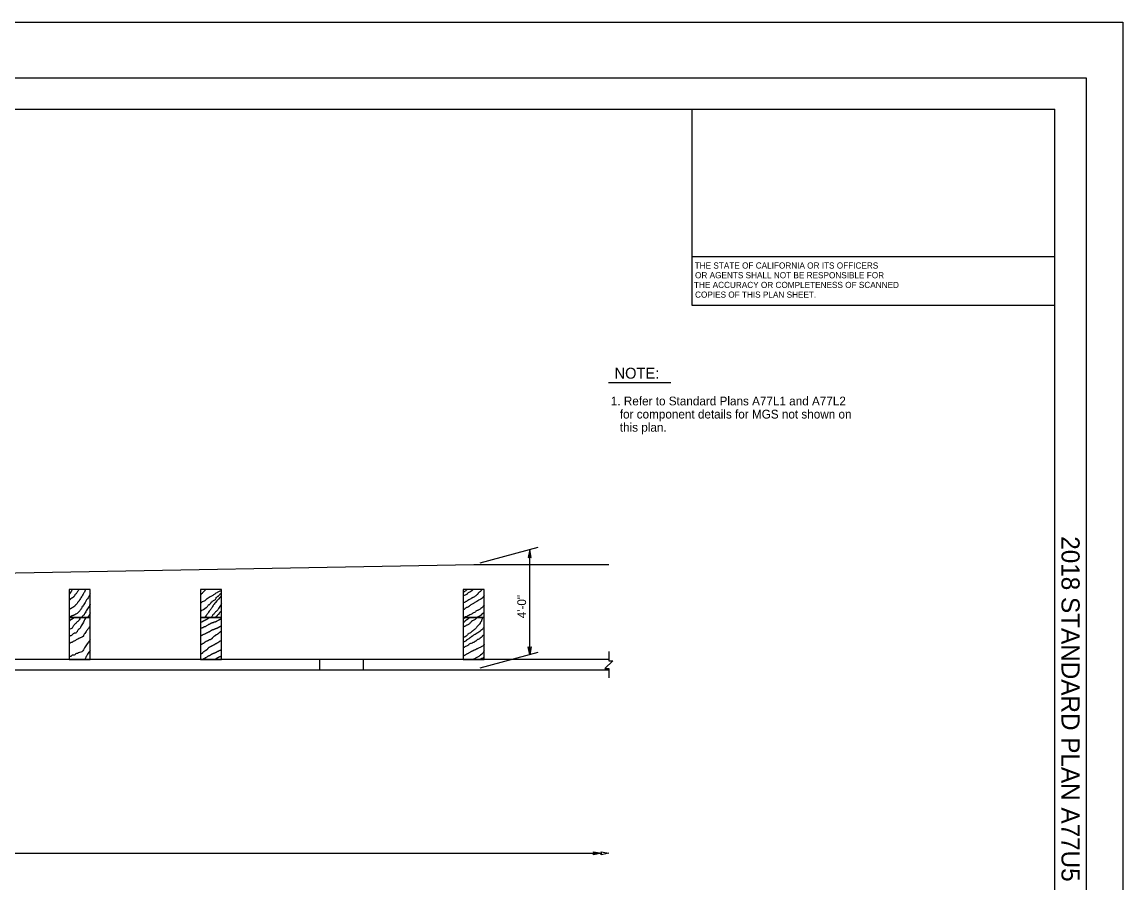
# Model space of a CAD drawing. Extents: x -894 to 866, y -476 to 714.
# Drawn here: x -14 to 866, y 26 to 714 of the extents above; entities that cross this region are included whole.
import ezdxf

# ---------------------------------------------------------------- set-up
doc = ezdxf.new("R2010")
doc.units = 0
for name, color, linetype in [('1 Control', 7, 'Continuous'), ('10 Sheet Format', 7, 'Continuous'), ('56 Stage 3 Anno', 7, 'Continuous'), ('57 Undefined', 7, 'Continuous')]:
    doc.layers.add(name, color=color, linetype=linetype)

msp = doc.modelspace()

# ---------------------------------------------------------------- linework, layer by layer
at = {"layer": '1 Control'}
for p, q in [((-597.98, 263.33), (347.01, 280.13)), ((347.01, 280.13), (455.03, 280.13)), ((455.03, 204.35), (-615.66, 204.35)), ((224.05, 196.13), (224.05, 204.35)), ((258.85, 196.13), (258.85, 204.35)), ((-615.66, 196.13), (455.03, 196.13))]:
    msp.add_line(p, q, dxfattribs=at)
for points in [[(23.61, 237.95), (40.41, 237.95), (40.41, 260.35), (23.61, 260.35)], [(128.61, 237.95), (145.41, 237.95), (145.41, 260.35), (128.61, 260.35)], [(338.61, 237.95), (355.41, 237.95), (355.41, 260.35), (338.61, 260.35)], [(23.61, 204.35), (40.41, 204.35), (40.41, 237.95), (23.61, 237.95)], [(128.61, 204.35), (145.41, 204.35), (145.41, 237.95), (128.61, 237.95)], [(338.61, 204.35), (355.41, 204.35), (355.41, 237.95), (338.61, 237.95)]]:
    msp.add_lwpolyline(points, close=True, dxfattribs=at)
msp.add_lwpolyline([(455.03, 210.75), (455.03, 203.34), (458.13, 203.34), (451.93, 197.14), (455.03, 197.14), (455.03, 189.73)], dxfattribs=at)
for points in [[(36.73, 260.35), (35.41, 257.61), (34.8, 256.57), (33.98, 255.03), (33.05, 253.61), (32.5, 252.73), (32.17, 252.13), (31.85, 251.69), (31.57, 251.25), (31.24, 250.87), (30.75, 250.37), (30.42, 249.83), (29.98, 249.22), (29.38, 248.68), (29, 248.07), (28.56, 247.69), (28.23, 247.31), (27.96, 246.87), (27.46, 246.54), (26.91, 246.21), (26.2, 245.83), (25.6, 245.39), (25.16, 245.11), (24.78, 244.95), (24.17, 244.68), (23.63, 244.35), (23.61, 244.34)], [(31.33, 260.35), (30.09, 258.04), (29.6, 257.39), (28.67, 256.46), (27.85, 255.31), (27.41, 254.65), (27.24, 254.32), (26.97, 254.1), (26.48, 253.94), (25.98, 253.55), (25.54, 253.28), (25.16, 253), (24.89, 252.84), (24.67, 252.62), (24.45, 252.4), (24.12, 252.07), (23.68, 251.63), (23.61, 251.54)], [(26.21, 260.35), (26.2, 260.35), (25.76, 259.47), (25.44, 259.03), (25.22, 258.65), (24.94, 258.21), (24.67, 257.66), (24.34, 257.28), (24.23, 256.95), (24.12, 256.73), (23.79, 256.51), (23.61, 256.38)], [(40.41, 256.8), (38.2, 252.78), (37.49, 251.91), (37.05, 251.03), (36.39, 249.83), (35.46, 248.4), (34.48, 247.09), (33.87, 246.05), (33.38, 245.06), (33, 244.51), (32.67, 244.02), (32.17, 243.36), (31.52, 242.7), (31.08, 242.05), (30.59, 241.61), (29.98, 241.11), (29.05, 240.62), (28.45, 240.29), (28.07, 240.07), (27.85, 239.91), (27.13, 239.63), (26.2, 239.31), (25.49, 238.98), (24.94, 238.76), (24.56, 238.48), (23.79, 238.1), (23.61, 237.99)], [(132.96, 260.35), (130.75, 258.14), (128.91, 256.3), (128.61, 256)], [(145.41, 258.93), (145.22, 258.93), (144.43, 258.93), (143.65, 258.67), (142.59, 258.14), (141.54, 257.62), (139.44, 256.3), (137.33, 254.99), (135.49, 253.93), (133.91, 252.88), (132.86, 252.09), (132.33, 251.57), (131.54, 251.04), (129.96, 250.51), (128.91, 249.46), (128.61, 249.16)], [(128.61, 243.08), (133.12, 245.78), (134.17, 246.83), (134.7, 247.62), (135.49, 248.41), (136.02, 248.41), (136.28, 248.93), (136.81, 249.46), (136.81, 249.72), (137.86, 250.78), (138.38, 251.3), (138.65, 251.3), (139.44, 251.83), (140.49, 252.35), (141.01, 253.41), (141.54, 254.2), (142.07, 254.46), (142.59, 254.99), (142.86, 254.99), (143.38, 255.51), (143.91, 256.04), (144.17, 256.3), (144.43, 256.56), (144.43, 256.83), (145.41, 257.07)], [(145.41, 255.22), (140.49, 249.99), (139.44, 248.67), (137.86, 246.04), (136.28, 243.67), (134.96, 242.09), (134.44, 241.04), (133.91, 240.52), (133.65, 240.25), (133.12, 239.46), (132.07, 238.15), (131.87, 237.95)], [(353.6, 260.35), (353.41, 260.11), (352.97, 259.46), (352.31, 258.8), (351.66, 258.26), (351.22, 257.82), (350.68, 257.38), (350.35, 256.73), (349.91, 256.29), (349.26, 255.64), (348.16, 254.87), (346.96, 254.22), (346.2, 253.78), (345.65, 253.56), (345.32, 253.34), (344.78, 252.91), (343.69, 252.36), (342.37, 251.49), (341.17, 250.83), (340.41, 250.39), (339.75, 249.96), (338.77, 249.63), (338.61, 249.55)], [(346.59, 260.35), (344.01, 258.26), (342.48, 257.6), (341.83, 256.73), (341.39, 256.29), (340.08, 255.75), (338.61, 255.06)], [(341.45, 260.35), (341.39, 260.22), (341.06, 259.46), (340.19, 258.91), (339.32, 258.26), (338.61, 257.91)], [(355.41, 255.48), (352.75, 252.58), (351.55, 252.03), (350.24, 251.27), (348.93, 250.39), (347.84, 249.85), (347.18, 249.41), (346.2, 248.97), (345.11, 248.32), (344.12, 247.55), (343.36, 246.9), (343.03, 246.57), (342.59, 246.35), (341.83, 246.02), (340.85, 245.59), (340.08, 245.04), (339.97, 244.93), (339.64, 244.6), (339.21, 244.28), (338.61, 243.88)], [(40.41, 248.44), (40.23, 248.07), (39.79, 247.31), (39.24, 246.37), (38.42, 244.95), (37.33, 243.2), (36.5, 241.77), (36.06, 241.17), (35.85, 240.73), (35.57, 240.18), (34.86, 239.42), (33.98, 238.59), (33.43, 237.99), (33.4, 237.95)], [(145.41, 249.15), (144.96, 248.15), (144.17, 246.83), (143.12, 244.99), (141.54, 243.15), (139.96, 241.57), (139.17, 240.52), (138.38, 239.99), (138.12, 239.46), (137.59, 238.67), (137.11, 237.95)], [(355.41, 248.07), (352.75, 245.04), (351.55, 244.39), (350.57, 243.84), (349.8, 243.4), (348.82, 242.86), (348.16, 242.31), (346.85, 241.76), (345.65, 240.89), (343.9, 240.02), (342.37, 239.25), (341.39, 238.71), (340.96, 238.49), (340.63, 238.49), (340.19, 238.38), (339.54, 238.05), (339.29, 237.95)], [(28.19, 237.95), (24.01, 235.14), (23.79, 234.92), (23.61, 234.8)], [(32.5, 237.95), (31.68, 236.02), (30.15, 234.48), (28.17, 232.51), (26.64, 230.54), (25.98, 229.44), (24.89, 228.79), (23.61, 228.32)], [(36.89, 237.95), (34.31, 232.95), (33.22, 231.2), (31.9, 229), (30.59, 227.69), (30.15, 226.81), (29.71, 226.37), (29.05, 225.5), (27.74, 225.28), (25.98, 223.96), (24.89, 223.31), (24.23, 223.09), (23.61, 222.68)], [(40.41, 241.53), (39.19, 239.03), (38.59, 238.15), (38.47, 237.95)], [(135.78, 237.95), (135.12, 237.36), (134.67, 237.06), (134.27, 236.76), (133.62, 236.41), (133.12, 236.11), (132.77, 235.85), (132.47, 235.7), (132.27, 235.6), (132.07, 235.5), (131.57, 235.3), (130.92, 235.05), (130.37, 234.7), (130.32, 234.65), (130.27, 234.6), (129.97, 234.45), (129.37, 234.15), (128.77, 234), (128.61, 233.94)], [(145.41, 242.93), (144.17, 241.83), (143.65, 241.3), (143.38, 240.78), (143.12, 240.25), (142.86, 240.25), (142.59, 239.99), (142.07, 239.46), (141.54, 238.94), (140.75, 238.41), (140.28, 237.95)], [(354.22, 237.95), (353.3, 235.65), (353.19, 235.32), (352.97, 234.88), (352.75, 234.56), (352.53, 234.23), (352.21, 233.57), (351.77, 232.92), (351.55, 232.81), (351.55, 232.37), (351.22, 232.15), (350.79, 231.72), (350.24, 231.28), (349.8, 230.73), (349.26, 229.97), (348.82, 229.2), (347.84, 228.55), (346.85, 227.78), (346.09, 227.13), (345.43, 226.69), (344.78, 226.04), (343.79, 225.49), (342.7, 224.94), (342.05, 224.07), (341.39, 223.63), (340.85, 222.98), (339.43, 222.1), (338.61, 221.68)], [(349.56, 237.95), (347.73, 236.08), (346.63, 235.54), (345.32, 234.66), (344.34, 233.79), (343.58, 232.81), (342.7, 232.26), (341.83, 231.93), (341.06, 231.5), (340.19, 230.95), (339.64, 230.73), (339.32, 230.51), (338.66, 230.19), (338.61, 230.15)], [(344.28, 237.95), (343.36, 237.4), (342.37, 236.85), (341.94, 236.41), (341.72, 236.3), (341.5, 236.08), (341.28, 235.98), (340.85, 235.76), (340.41, 235.43), (339.86, 234.88), (339.75, 234.77), (339.54, 234.45), (338.99, 234.23), (338.61, 234.06)], [(340.2, 237.95), (340.08, 237.83), (339.86, 237.61), (339.64, 237.61), (339.54, 237.4), (339.21, 237.18), (338.99, 236.96), (338.77, 236.85), (338.61, 236.8)], [(355.41, 242.26), (352.97, 239.91), (351.44, 238.82), (350.57, 238.49), (350.13, 238.16), (349.71, 237.95)], [(40.41, 231.21), (40.01, 230.54), (39.35, 229.66), (38.7, 228.79), (37.16, 226.81), (36.06, 225.06), (35.41, 223.96), (34.97, 223.09), (34.53, 222.65), (34.09, 222.43), (33.22, 221.99), (32.34, 221.55), (31.24, 221.11), (29.71, 220.24), (27.74, 219.14), (26.86, 218.7), (26.42, 218.48), (26.2, 218.27), (25.11, 217.83), (23.61, 217.19)], [(145.41, 236.96), (144.47, 236.51), (144.17, 236.31), (143.82, 236.05), (143.37, 235.85), (142.67, 235.6), (141.77, 235.05), (141.32, 234.8), (140.87, 234.55), (140.32, 234.25), (139.72, 234.2), (139.32, 234.1), (139.12, 234), (138.92, 233.9), (138.42, 233.65), (137.62, 233.45), (136.87, 233.15), (136.42, 232.95), (136.07, 232.7), (135.72, 232.45), (135.12, 232.2), (134.37, 231.8), (133.42, 231.35), (132.62, 230.8), (131.87, 230.45), (131.47, 230.35), (131.02, 230.1), (130.67, 229.95), (130.17, 229.65), (129.67, 229.5), (129.22, 229.35), (128.82, 229.3), (128.61, 229.28)], [(145.41, 231.18), (145.07, 231), (144.42, 230.7), (143.92, 230.4), (143.62, 230.25), (143.32, 230.1), (142.92, 229.75), (142.22, 229.5), (141.82, 229.25), (141.52, 229.15), (141.27, 229.05), (141.02, 229), (140.32, 228.75), (139.77, 228.55), (139.17, 228.25), (138.97, 228.15), (138.62, 228.05), (137.97, 227.8), (137.47, 227.55), (136.97, 227.3), (136.62, 227.1), (136.32, 226.95), (135.82, 226.55), (135.22, 226.3), (134.47, 225.95), (133.62, 225.5), (132.82, 225.1), (132.22, 224.85), (131.27, 224.4), (130.52, 224.05), (129.97, 223.7), (129.72, 223.6), (129.42, 223.45), (128.72, 223.1), (128.61, 223.05)], [(355.41, 230.02), (355.15, 229.75), (354.17, 228.88), (351, 226.15), (349.69, 225.38), (348.05, 224.29), (346.85, 223.74), (346.31, 223.2), (345.87, 222.98), (345.32, 222.65), (345, 222.43), (344.67, 222.1), (344.23, 221.78), (343.69, 221.34), (342.59, 220.68), (341.61, 220.14), (341.17, 219.7), (340.96, 219.37), (340.85, 219.26), (339.97, 218.72), (338.88, 218.17), (338.61, 218.03)], [(40.41, 220.16), (39.13, 218.27), (34.97, 212.13), (33.87, 210.59), (31.9, 209.94), (30.37, 209.28), (28.83, 208.84), (28.39, 208.4), (27.74, 207.96), (27.08, 207.96), (25.98, 207.74), (25.11, 206.87), (24.45, 206.87), (23.61, 206.87)], [(145.41, 226.97), (145.28, 226.9), (145.02, 226.75), (144.67, 226.5), (144.42, 226.35), (144.17, 226.1), (143.72, 225.85), (143.27, 225.6), (143.12, 225.25), (142.72, 225), (142.22, 224.7), (141.42, 224.2), (140.87, 223.85), (140.57, 223.65), (140.27, 223.35), (139.97, 223.1), (139.37, 222.7), (138.87, 222.25), (138.27, 221.65), (137.82, 221.2), (137.37, 220.75), (136.97, 220.35), (136.62, 220.25), (135.92, 220.05), (135.42, 219.85), (135.02, 219.65), (134.47, 219.3), (133.92, 219.05), (133.27, 218.8), (132.67, 218.45), (132.07, 218.1), (131.82, 217.9), (131.62, 217.75), (131.37, 217.5), (130.97, 217.25), (130.17, 216.85), (129.67, 216.6), (129.22, 216.35), (128.72, 216.1), (128.61, 216.04)], [(355.41, 224.21), (354.28, 223.52), (354.06, 223.31), (353.63, 222.76), (352.86, 221.89), (351.66, 221.01), (350.57, 220.47), (349.58, 219.92), (349.15, 219.48), (348.71, 219.15), (348.05, 218.83), (347.51, 218.39), (347.07, 218.06), (346.42, 217.84), (345.65, 217.3), (344.34, 217.08), (343.47, 216.53), (342.92, 215.99), (342.7, 215.88), (342.27, 215.66), (341.28, 215.11), (339.86, 214.46), (338.77, 213.69), (338.61, 213.62)], [(40.41, 211.59), (38.26, 208.62), (37.16, 206.65), (36.04, 204.35)], [(145.41, 219.62), (145.28, 219.55), (145.07, 219.4), (144.52, 219.05), (143.87, 218.8), (143.52, 218.55), (143.32, 218.35), (143.07, 218.2), (142.52, 217.8), (141.92, 217.45), (141.47, 217.2), (141.12, 216.95), (140.67, 216.8), (140.17, 216.45), (139.67, 216.15), (139.22, 215.9), (138.87, 215.8), (138.52, 215.55), (138.02, 215.3), (137.57, 215.1), (137.22, 214.85), (136.92, 214.7), (136.52, 214.5), (135.92, 214.25), (135.22, 213.85), (134.97, 213.6), (134.72, 213.4), (134.52, 213.1), (134.12, 212.65), (133.62, 212.2), (133.37, 211.9), (133.17, 211.75), (132.87, 211.6), (132.42, 211.3), (132.02, 211.05), (131.67, 210.85), (131.42, 210.7), (131.07, 210.45), (130.72, 210.15), (130.42, 209.85), (130.17, 209.5), (129.67, 209.05), (128.97, 208.64), (128.61, 208.48)], [(145.41, 212.34), (145.12, 212.15), (144.97, 212.05), (144.82, 212), (144.57, 211.85), (143.97, 211.5), (143.22, 211.2), (142.62, 210.85), (142.27, 210.7), (142.12, 210.6), (141.87, 210.5), (141.47, 210.25), (141.12, 210.05), (140.82, 209.9), (140.47, 209.7), (140.22, 209.6), (139.52, 209.35), (139.02, 209.15), (138.62, 208.95), (138.27, 208.79), (137.87, 208.59), (137.57, 208.49), (137.17, 208.34), (136.82, 208.09), (136.22, 207.74), (135.97, 207.54), (135.47, 207.34), (134.87, 207.09), (134.32, 206.69), (134.07, 206.49), (133.92, 206.39), (133.62, 206.14), (132.87, 205.74), (132.12, 205.39), (131.77, 205.09), (131.62, 205.04), (131.57, 204.99), (131.22, 204.89), (130.72, 204.64), (130.37, 204.39), (130.28, 204.35)], [(355.41, 216.25), (355.37, 216.21), (353.41, 214.68), (352.64, 214.24), (351.44, 213.69), (350.35, 213.15), (349.8, 212.82), (349.37, 212.71), (348.71, 212.27), (347.84, 211.95), (346.63, 211.4), (345.87, 210.96), (345.32, 210.74), (344.78, 210.53), (343.79, 209.98), (342.81, 209.43), (342.05, 209), (341.28, 208.67), (340.52, 208.23), (339.75, 207.69), (338.99, 207.36), (338.61, 207.17)], [(355.41, 211.59), (352.53, 207.9), (351.66, 207.36), (351.11, 206.81), (350.02, 206.27), (349.04, 205.61), (348.05, 205.06), (347.62, 204.85), (347.4, 204.74), (346.85, 204.52), (346.25, 204.35)], [(145.41, 207.09), (145.22, 206.89), (144.92, 206.79), (144.82, 206.79), (144.72, 206.79), (144.42, 206.59), (143.87, 206.44), (143.42, 206.29), (143.17, 206.14), (143.17, 206.09), (143.12, 206.09), (143.02, 205.99), (142.72, 205.89), (142.42, 205.64), (142.32, 205.59), (142.22, 205.54), (142.07, 205.49), (141.87, 205.34), (141.72, 205.29), (141.62, 205.24), (141.52, 205.19), (141.37, 205.09), (140.97, 204.84), (140.72, 204.74), (140.42, 204.44), (140.3, 204.35)], [(355.41, 206.28), (354.39, 205.5), (353.95, 205.28), (353.19, 205.06), (352.53, 204.52), (352.1, 204.52), (352.04, 204.35)]]:
    msp.add_spline(points, degree=3, dxfattribs=at)
at = {"layer": '10 Sheet Format'}
for p, q in [((836.58, 668.95), (836.58, 668.95)), ((-813.45, 643.96), (811.55, 643.96)), ((521.54, 487.05), (521.54, 643.95)), ((811.55, -406.04), (811.55, 643.96)), ((811.55, 525.88), (521.54, 525.88)), ((811.53, 487.05), (521.54, 487.05))]:
    msp.add_line(p, q, dxfattribs=at)
for points in [[(-894.04, 713.55), (865.96, 713.55), (865.96, -476.45), (-894.04, -476.45)], [(-863.43, 668.96), (836.57, 668.96), (836.57, -431.04), (-863.43, -431.04)], [(-863.43, 668.96), (836.57, 668.96), (836.57, -431.04), (-863.43, -431.04)]]:
    msp.add_lwpolyline(points, close=True, dxfattribs=at)
at = {"layer": '56 Stage 3 Anno'}
for p, q in [((398.21, 293.85), (351.81, 281.41)), ((391.81, 208.13), (391.81, 292.13)), ((398.21, 209.85), (351.81, 197.41)), ((-598.2, 49.62), (449.03, 49.62))]:
    msp.add_line(p, q, dxfattribs=at)
for points in [[(391.81, 292.13), (390.58, 285.84), (391.81, 286.13), (393.05, 285.84)], [(391.81, 208.13), (390.58, 214.42), (391.81, 214.13), (393.05, 214.42)], [(449.03, 49.62), (442.74, 48.39), (443.03, 49.62), (442.74, 50.85)], [(455.03, 49.62), (448.74, 48.39), (449.03, 49.62), (448.74, 50.85)]]:
    msp.add_lwpolyline(points, close=True, dxfattribs=at)
at = {"layer": '57 Undefined'}
msp.add_line((454.86, 425.59), (504.57, 425.59), dxfattribs=at)

# ---------------------------------------------------------------- texts
at = {"layer": '10 Sheet Format'}
for s, p in [('THE STATE OF CALIFORNIA OR ITS OFFICERS', (523.63, 516.63)), ('OR AGENTS SHALL NOT BE RESPONSIBLE FOR', (523.91, 508.88)), ('THE ACCURACY OR COMPLETENESS OF SCANNED', (523.05, 501.13)), ('COPIES OF THIS PLAN SHEET.', (523.91, 493.38))]:
    msp.add_text(s, height=4.9, dxfattribs=at).set_placement(p)
msp.add_text('2018 STANDARD PLAN A77U5', height=14.5, rotation=270, dxfattribs=at).set_placement((816.8, 302.82))
at = {"layer": '57 Undefined'}
for s, height, p in [('NOTE:', 8.75, (459.53, 428.68)), ('1. Refer to Standard Plans A77L1 and A77L2', 7, (456.59, 407.35)), ('  for component details for MGS not shown on', 7, (458.56, 396.85)), ('  this plan.', 7, (458.56, 386.35))]:
    msp.add_text(s, height=height, dxfattribs=at).set_placement(p)
msp.add_text('4\'-0"', height=7, rotation=90, dxfattribs=at).set_placement((388.85, 237.29))

doc.saveas('drawing.dxf')
